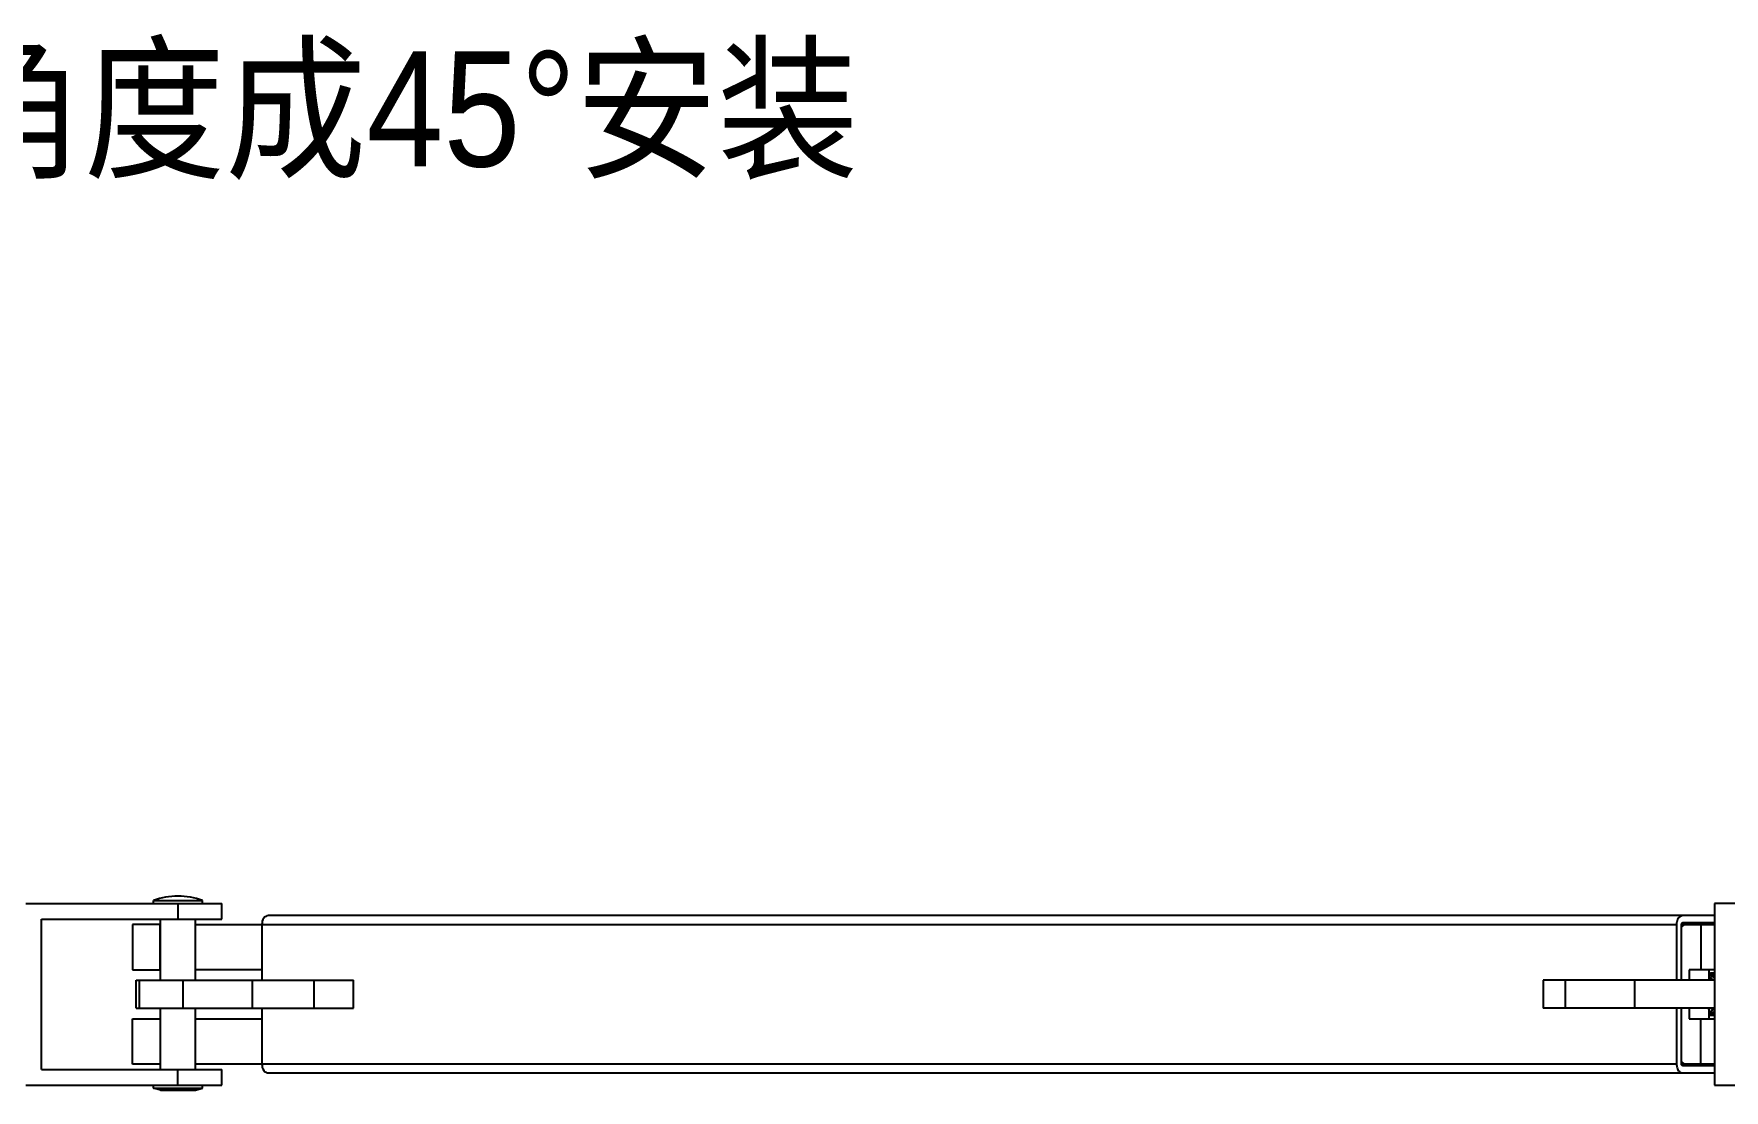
# Model space of a CAD drawing. Extents: x 185245 to 1992634, y -19957 to 755165.
# Drawn here: x 1881814 to 1884016, y 565348 to 566725 of the extents above; entities that cross this region are included whole.
import ezdxf

# ---------------------------------------------------------------- set-up
doc = ezdxf.new("R2010")
doc.units = 0
doc.header["$LTSCALE"] = 1000
doc.header["$MEASUREMENT"] = 0
doc.layers.add('02___PRT_ALL_AXES', color=7, linetype='Continuous')
doc.styles.add('_TEL_DIM', font='SIMPLEX', dxfattribs={"width": 0.8, "height": 3.5, "bigfont": 'HZTXT'})

msp = doc.modelspace()

# ---------------------------------------------------------------- linework, layer by layer
at = {"color": 0, "linetype": 'Continuous'}
for p, q in [((1881803.8, 565591.8), (1882059, 565591.8)), ((1882002, 565591.8), (1882002, 565571.3)), ((1882059, 565571.3), (1882059, 565591.8)), ((1884406.7, 565591.8), (1884003.9, 565591.8)), ((1884003.9, 565591.8), (1884003.9, 565354.8)), ((1881824.4, 565375.4), (1881824.4, 565571.3)), ((1881824.4, 565571.3), (1882059, 565571.3)), ((1884003.9, 565575.8), (1882119.5, 565575.8)), ((1881942.8, 565564.4), (1881942.8, 565505.2)), ((1881979.3, 565564.4), (1881942.8, 565564.4)), ((1881978.8, 565505.2), (1881978.8, 565564.4)), ((1882024.8, 565564.4), (1883954.4, 565564.4)), ((1882111.4, 565564.4), (1882111.4, 565491.5)), ((1883954.4, 565564.4), (1883954.4, 565491.5)), ((1883960.8, 565564.4), (1884003.9, 565564.4)), ((1883960.8, 565491.5), (1883960.8, 565564.4)), ((1883962.5, 565566.7), (1884003.9, 565566.7)), ((1883986, 565564.4), (1883986, 565505.2)), ((1881942.8, 565505.2), (1881979.3, 565505.2)), ((1882111.4, 565505.2), (1882024.8, 565505.2)), ((1884003.9, 565505.2), (1883970.8, 565505.2)), ((1881947.4, 565455.1), (1881947.4, 565491.5)), ((1881947.4, 565491.5), (1882230.9, 565491.5)), ((1881952.1, 565455.1), (1881952.1, 565491.5)), ((1882008.8, 565455.1), (1882008.8, 565491.5)), ((1882099.1, 565455.1), (1882099.1, 565491.5)), ((1882179.3, 565455.1), (1882179.3, 565491.5)), ((1882230.9, 565455.1), (1882230.9, 565491.5)), ((1884003.9, 565491.5), (1883780.4, 565491.5)), ((1883780.4, 565491.5), (1883780.4, 565455.1)), ((1883809.2, 565491.5), (1883809.2, 565455.1)), ((1883899.4, 565491.5), (1883899.4, 565455.1)), ((1883996.3, 565500.6), (1883996.3, 565500.6)), ((1881942.8, 565382.2), (1881942.8, 565441.4)), ((1881942.8, 565441.4), (1881979.3, 565441.4)), ((1881947.4, 565455.1), (1882230.9, 565455.1)), ((1881978.8, 565441.4), (1881978.8, 565382.2)), ((1882024.8, 565441.4), (1882111.4, 565441.4)), ((1882111.4, 565455.1), (1882111.4, 565382.2)), ((1884003.9, 565455.1), (1883780.4, 565455.1)), ((1883954.4, 565455.1), (1883954.4, 565382.2)), ((1883960.8, 565382.2), (1883960.8, 565455.1)), ((1883970.8, 565441.4), (1884003.9, 565441.4)), ((1883986, 565382.2), (1883986, 565441.4)), ((1881824.4, 565375.4), (1882059, 565375.4)), ((1881979.3, 565382.2), (1881942.8, 565382.2)), ((1882002, 565354.8), (1882002, 565375.4)), ((1883954.4, 565382.2), (1882024.8, 565382.2)), ((1882059, 565354.8), (1882059, 565375.4)), ((1882119.5, 565370.8), (1884003.9, 565370.8)), ((1884003.9, 565382.2), (1883960.8, 565382.2)), ((1884003.9, 565379.9), (1883962.5, 565379.9)), ((1881803.8, 565354.8), (1882059, 565354.8)), ((1884003.9, 565354.8), (1884406.7, 565354.8))]:
    msp.add_line(p, q, dxfattribs=at)
for centre, radius, start, end in [((1883970.3, 565564.4), 15.9, 169.333, 180.0301), ((1883996.3, 565485.8), 14.9, 82.6677, 89.9838), ((1883974.8, 565476.8), 26.5, 34.6383, 35.9814), ((1883974.5, 565476.5), 27, 34.026, 34.6404), ((1884000.2, 565485.8), 14.9, 90.0177, 97.7118), ((1883996.3, 565485.4), 15.2, 75.7622, 82.658), ((1883996.2, 565485.1), 15.6, 72.5002, 75.7671), ((1884000.2, 565485.9), 14.8, 86.29, 89.9967), ((1883978.5, 565476.6), 26.8, 34.0237, 35.416), ((1884000.2, 565485.7), 15, 80.5953, 86.2819), ((1884001.2, 565485.8), 14.9, 82.4739, 89.9828), ((1884000.2, 565485.4), 15.2, 75.9398, 80.5941), ((1884005.1, 565485.7), 14.9, 94.6388, 97.5163), ((1884001.1, 565485.6), 15.1, 79.6225, 82.4804), ((1883975.6, 565467.8), 24.9, 326.1506, 328.2417), ((1883977.7, 565467.1), 23.6, 322.0605, 327.1819), ((1883993.9, 565459.1), 13.1, 280.6843, 285.3402), ((1883997.8, 565458.6), 12.7, 263.07, 269.9861), ((1883975, 565468.2), 25.6, 328.236, 329.1443), ((1883993.8, 565459.3), 13.3, 285.3332, 286.4047), ((1883976.2, 565468), 25.4, 327.1454, 329.0662), ((1883997.8, 565458.6), 12.6, 270.0047, 274.3395), ((1883998.8, 565458.7), 12.7, 270.0259, 278.8089), ((1883998.7, 565459), 13.1, 278.8155, 285.3917), ((1884002.6, 565458.7), 12.7, 261.1705, 269.9739), ((1883998.6, 565459.3), 13.3, 285.3782, 286.4026), ((1883998.5, 565459.7), 13.8, 286.4386, 292.9713), ((1884002.6, 565458.6), 12.6, 270.0047, 274.3392), ((1884002.6, 565458.7), 12.7, 274.3365, 275.599), ((1884003.6, 565458.5), 12.5, 270.0003, 271.1866)]:
    msp.add_arc(centre, radius, start, end, dxfattribs=at)
for points, knots in [([(1882119.5, 565575.8), (1882117.3, 565575.8), (1882112.5, 565572.4), (1882111.4, 565567.2), (1882111.4, 565564.4)], [0, 0, 0, 0, 0.440232, 1, 1, 1, 1]), ([(1883962.5, 565575.8), (1883960.6, 565575.8), (1883956.6, 565573.6), (1883955.1, 565569.6), (1883954.7, 565567.4)], [0, 0, 0, 0, 0.4468, 1, 1, 1, 1]), ([(1883960.8, 565564.4), (1883960.8, 565564.7), (1883960.9, 565565.7), (1883961.8, 565566.7), (1883962.5, 565566.7)], [0, 0, 0, 0, 0.29846, 1, 1, 1, 1]), ([(1883996.3, 565500.6), (1883997.6, 565500.5), (1884000.3, 565500), (1884002.7, 565498.8), (1884003.9, 565498.1)], [0, 0, 0, 0, 0.49066, 1, 1, 1, 1]), ([(1884003.9, 565494.9), (1884003.3, 565495.5), (1884001.1, 565497.5), (1883998.4, 565499.2), (1883996.3, 565499.9)], [0, 0, 0, 0, 0.263007, 1, 1, 1, 1]), ([(1883996.3, 565499.5), (1883997, 565499.2), (1883999.9, 565497.8), (1884002.3, 565495.7), (1884003.9, 565493.8)], [0, 0, 0, 0, 0.238978, 1, 1, 1, 1]), ([(1884001.7, 565491.6), (1884001.3, 565492.2), (1883999.8, 565494.3), (1883997.9, 565496.2), (1883996.3, 565497.3)], [0, 0, 0, 0, 0.260528, 1, 1, 1, 1]), ([(1883996.3, 565496.6), (1883996.7, 565496.3), (1883998.2, 565494.9), (1883999.5, 565493.4), (1884000.3, 565492.1)], [0, 0, 0, 0, 0.242618, 1, 1, 1, 1]), ([(1884003.9, 565498.7), (1884003.6, 565498.8), (1884002.7, 565499.3), (1884001.7, 565499.7), (1884000.9, 565499.9)], [0, 0, 0, 0, 0.253666, 1, 1, 1, 1]), ([(1883996.3, 565448.1), (1883996.9, 565448.5), (1883999.5, 565450.4), (1884001.6, 565452.9), (1884002.8, 565455)], [0, 0, 0, 0, 0.235297, 1, 1, 1, 1]), ([(1884001.8, 565455), (1884001.5, 565454.4), (1883999.9, 565452), (1883998, 565450), (1883996.3, 565448.8)], [0, 0, 0, 0, 0.26441, 1, 1, 1, 1]), ([(1884003.9, 565451.3), (1884002.8, 565450.1), (1884000.5, 565448.1), (1883997.7, 565446.8), (1883996.3, 565446.4)], [0, 0, 0, 0, 0.519467, 1, 1, 1, 1]), ([(1883997.6, 565446.5), (1883998.1, 565446.7), (1884000.4, 565447.5), (1884002.5, 565449), (1884003.9, 565450.2)], [0, 0, 0, 0, 0.239996, 1, 1, 1, 1]), ([(1884003.9, 565447.5), (1884003.5, 565447.3), (1884001.8, 565446.5), (1884000.1, 565446.1), (1883998.7, 565446)], [0, 0, 0, 0, 0.256497, 1, 1, 1, 1]), ([(1882111.4, 565382.2), (1882111.4, 565379.4), (1882112.5, 565374.2), (1882117.3, 565370.8), (1882119.5, 565370.8)], [0, 0, 0, 0, 0.559768, 1, 1, 1, 1]), ([(1883955, 565377.7), (1883955.6, 565375.9), (1883957.3, 565372.5), (1883960.8, 565370.8), (1883962.5, 565370.8)], [0, 0, 0, 0, 0.547859, 1, 1, 1, 1]), ([(1883962.5, 565379.9), (1883961.8, 565379.9), (1883960.9, 565380.9), (1883960.8, 565381.9), (1883960.8, 565382.2)], [0, 0, 0, 0, 0.70154, 1, 1, 1, 1])]:
    msp.add_open_spline(points, degree=3, knots=knots, dxfattribs=at)
msp.add_open_spline([(1883954.4, 565382.2), (1883954.4, 565380.7), (1883954.6, 565379.2), (1883955, 565377.7)], degree=3, dxfattribs=at)
at = {"layer": '02___PRT_ALL_AXES', "color": 0, "linetype": 'Continuous'}
for p, q in [((1881970.1, 565591.8), (1881970.1, 565595.4)), ((1881970.1, 565595.4), (1882033.9, 565595.4)), ((1882033.9, 565591.8), (1882033.9, 565595.4)), ((1881979.3, 565491.5), (1881979.3, 565571.3)), ((1882024.8, 565491.5), (1882024.8, 565571.3)), ((1883960.8, 565560.8), (1883964.5, 565564.4)), ((1883970.8, 565505.2), (1883970.8, 565491.5)), ((1883996.3, 565505.2), (1883996.3, 565491.5)), ((1881979.3, 565375.4), (1881979.3, 565455.1)), ((1882024.8, 565375.4), (1882024.8, 565455.1)), ((1883970.8, 565455.1), (1883970.8, 565441.4)), ((1883996.3, 565455.1), (1883996.3, 565441.4)), ((1883964.5, 565382.2), (1883960.8, 565385.8)), ((1881970.1, 565351.2), (1881970.1, 565354.8)), ((1881979.3, 565348.3), (1881970.1, 565351.2)), ((1881970.1, 565351.2), (1882033.9, 565351.2)), ((1881979.3, 565348.3), (1882024.8, 565348.3)), ((1882024.8, 565348.3), (1882033.9, 565351.2)), ((1882033.9, 565351.2), (1882033.9, 565354.8))]:
    msp.add_line(p, q, dxfattribs=at)
msp.add_arc((1882002, 565510.1), 91.1, 69.5127, 110.4873, dxfattribs=at)

# ---------------------------------------------------------------- texts
at = {"color": 4, "insert": (1881142.7, 566702), "char_height": 150, "width": 2004.75, "attachment_point": 1, "style": '_TEL_DIM'}
msp.add_mtext('\\fￋￎￌﾣﾤ|b0|i0|c134|p2;\\W0.9000000000;\\T1.0000000000;\\o\\l与垂直角度成45°安装', dxfattribs=at)

doc.saveas('drawing.dxf')
